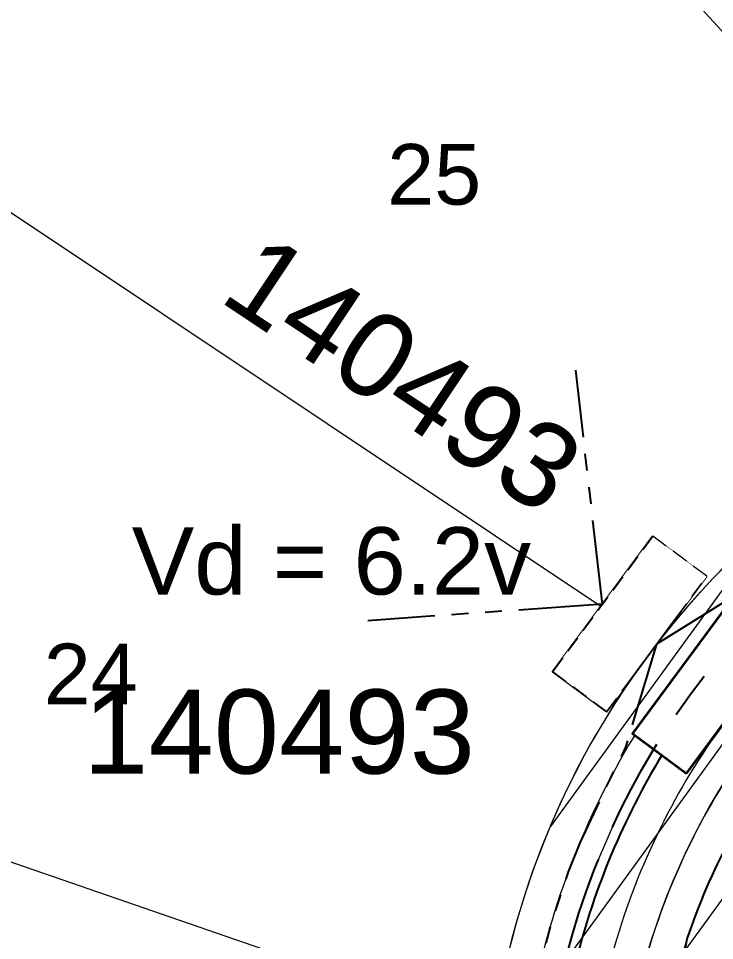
# Model space of a CAD drawing. Header units: metres. Extents: x 0 to 309348, y 0 to 6272736.
# Drawn here: x 308502.22 to 308522.93, y 6272167.01 to 6272194.42 of the extents above; entities that cross this region are included whole.
import ezdxf
from ezdxf.enums import TextEntityAlignment as Align

# ---------------------------------------------------------------- set-up
doc = ezdxf.new("R2010")
doc.units = ezdxf.units.M
for name, pattern in [('DASHED', [0.75, 0.5, -0.25]), ('IE Trench LV', [5.5, 4, -1.5]), ('PHANTOMX2', [5, 2.5, -0.5, 0.5, -0.5, 0.5, -0.5])]:
    doc.linetypes.add(name, pattern=pattern)
doc.layers.get('0').update_dxf_attribs({"color": 6})
doc.layers.add('_User Miscellaneous10', color=252, linetype='Continuous', lineweight=13, plot=False, transparency=0.85)
for name, color, linetype, lineweight in [('_User_LV_Exist', 5, 'Continuous', 35), ('Cadastre Developer_SP_NEW', 92, 'Continuous', 15), ('Cadastre Easements_SP_NEW', 52, 'DASHED', 15), ('Cadastre Roads_SP_NEW', 214, 'Continuous', 15)]:
    doc.layers.add(name, color=color, linetype=linetype, lineweight=lineweight)
for name, color, linetype in [('Mains_LV_New_T84', 2, 'Cable x'), ('Services_SP_NEW_UG', 2, 'PHANTOMX2'), ('SupportsUG_SP_LV_NEW', 2, 'Continuous'), ('Trench_SP_NEW', 2, 'Continuous')]:
    doc.layers.add(name, color=color, linetype=linetype)
doc.styles.add('iecARIAL', font='arial.ttf', dxfattribs={"height": 2})
doc.styles.get("Standard").update_dxf_attribs({"font": 'arial.ttf'})
doc.linetypes.add('Cable x', pattern='A,5,-0.25,["x",Standard,S=2,R=0,X=0,Y=-0.8],-1.5', length=6.75)

# ---------------------------------------------------------------- blocks, each defined once
blk = doc.blocks.new('*U365')
at = {"width": 0.9}
blk.add_attdef('ASSET_NUM', text='', height=2, dxfattribs=at).set_placement((4, 2), align=Align.MIDDLE_LEFT)
for tag, p, flags in [('SUBURB', (-2, 0), 1), ('STREETNAME', (-1.8, 0), 9), ('PARENT', (-1.6, 0), 9), ('NOTES', (-1.4, 0), 9), ('LOCATION', (-1.2, 0), 9), ('LEGEND', (-1, 0), 9), ('USAGE', (-0.8, 0), 9), ('SUPPORT_TYPE', (-0.6, 0), 9), ('STATE', (-0.4, 0), 9), ('OWNED_BY', (-0.2, 0), 9)]:
    blk.add_attdef(tag, p, '', height=0.2, rotation=270, dxfattribs=dict(flags=flags))
blk.add_wipeout([(1, 2.5), (1, -2.5), (-1, -2.5), (-1, 2.5)])
blk.add_lwpolyline([(-1, 2.5), (-1, -1.25), (-1, 1.25), (-1, -2.5), (1, -2.5), (1, 2.5)], close=True)

msp = doc.modelspace()

# ---------------------------------------------------------------- linework, layer by layer
at = {"layer": '_User Miscellaneous10', "ltscale": 0.5, "flags": 128}
for points in [[(308554.30633, 6272181.261), (308556.72867, 6272178.06244), (308572.14825, 6272191.61171), (308517.25693, 6272263.86591), (308501.30942, 6272251.76178), (308544.34264, 6272194.41791), (308531.58681, 6272184.75887), (308524.86472, 6272179.63317, 0.08227282), (308519.6483, 6272173.55654, 0.08842709), (308516.54851, 6272165.53609), (308512.28017, 6272138.74933), (308511.37091, 6272132.71941, 0.05948927), (308511.47537, 6272123.8281), (308525.95775, 6272044.46539), (308522.74385, 6272039.80882), (308463.01045, 6272028.84718)], [(308555.10352, 6272181.86473), (308556.87653, 6272179.52358), (308570.78867, 6272191.74826), (308517.06532, 6272262.46505), (308502.70622, 6272251.56652), (308545.74011, 6272194.22175), (308532.19183, 6272183.96265), (308525.48946, 6272178.852, 0.08203014), (308520.50332, 6272173.03795, 0.08824463), (308517.53332, 6272165.36157), (308513.26837, 6272138.59609), (308512.36292, 6272132.5915, 0.05917352), (308512.46364, 6272123.9829), (308527.01578, 6272044.23788), (308523.33164, 6272038.89999), (308463.19094, 6272027.86361)], [(308555.90071, 6272182.46846), (308557.02439, 6272180.98471), (308569.4291, 6272191.8848), (308516.8737, 6272261.06419), (308504.10301, 6272251.37127), (308547.13757, 6272194.0256), (308532.79685, 6272183.16644), (308526.11461, 6272178.07114, 0.08177148), (308521.35835, 6272172.51937, 0.08805016), (308518.51806, 6272165.18669), (308514.25657, 6272138.44286), (308513.35499, 6272132.46388, 0.05884453), (308513.45197, 6272124.13735), (308528.07381, 6272044.01037), (308523.91944, 6272037.99115), (308463.37144, 6272026.88003)], [(308556.6979, 6272183.07219), (308557.17225, 6272182.44585), (308568.06952, 6272192.02135), (308516.68209, 6272259.66334), (308505.4998, 6272251.17601), (308548.53504, 6272193.82945), (308533.40186, 6272182.37022), (308526.74017, 6272177.29059, 0.08149498), (308522.21337, 6272172.00078, 0.08784227), (308519.50275, 6272165.0114), (308515.24477, 6272138.28962), (308514.34709, 6272132.33657, 0.05850134), (308514.44036, 6272124.29146), (308529.13184, 6272043.78286), (308524.50723, 6272037.08232), (308463.55193, 6272025.89646)], [(308557.28847, 6272183.87918), (308566.70995, 6272192.15789), (308516.49047, 6272258.26248), (308506.8966, 6272250.98076), (308549.9325, 6272193.6333), (308534.00688, 6272181.57401), (308527.36619, 6272176.51039, 0.08119849), (308523.0684, 6272171.48219, 0.08761936), (308520.48737, 6272164.8357), (308516.23296, 6272138.13639), (308515.33925, 6272132.20957, 0.05814291), (308515.42882, 6272124.44519), (308530.18987, 6272043.55536), (308525.09502, 6272036.17349), (308463.73243, 6272024.91288)], [(308556.62839, 6272184.63038), (308565.35037, 6272192.29444), (308516.29885, 6272256.86163), (308508.29339, 6272250.7855), (308551.32997, 6272193.43715), (308534.6119, 6272180.77779), (308527.99269, 6272175.73056, 0.0808795), (308523.92342, 6272170.96361, 0.08737952), (308521.47191, 6272164.65954), (308517.22116, 6272137.98315), (308516.33145, 6272132.08291, 0.05776808), (308516.41735, 6272124.59853), (308531.2479, 6272043.32785), (308525.68281, 6272035.26465), (308463.91292, 6272023.9293)]]:
    msp.add_lwpolyline(points, format="xyb", dxfattribs=at)
at = {"layer": '_User Miscellaneous10', "color": 4, "ltscale": 0.5, "flags": 128}
msp.add_lwpolyline([(308555.66156, 6272182.28734), (308556.98003, 6272180.54637), (308569.83697, 6272191.84384), (308516.93119, 6272261.48445), (308503.68397, 6272251.42984), (308546.71833, 6272194.08445), (308532.61534, 6272183.4053), (308525.92702, 6272178.30536, 0.08185086), (308521.10184, 6272172.67494, 0.08810984), (308518.22265, 6272165.23919), (308513.96011, 6272138.48883), (308513.05736, 6272132.50213, 0.05894467), (308513.15546, 6272124.09105), (308527.7564, 6272044.07863), (308523.7431, 6272038.2638), (308463.31729, 6272027.1751)], format="xyb", dxfattribs=at)
at = {"layer": 'Cadastre Developer_SP_NEW'}
for p, q in [((308531.58681, 6272184.75887), (308493.59778, 6272226.53307)), ((308521.20773, 6272175.82879), (308481.86259, 6272202.07121)), ((308516.34984, 6272164.39728), (308474.19858, 6272178.9143))]:
    msp.add_line(p, q, dxfattribs=at)
msp.add_arc((308540.59641, 6272160.85116), 24.5, 126.547084, 170.977903, dxfattribs=at)
at = {"layer": 'Cadastre Roads_SP_NEW'}
msp.add_lwpolyline([(308530.79221, 6272040.26982), (308515.70352, 6272122.67849, -0.08484152), (308515.57019, 6272133.96522), (308520.34968, 6272164.06657, -0.19373123), (308528.22422, 6272177.19774), (308548.75257, 6272192.73518)], format="xyb", dxfattribs=at)
at = {"layer": 'Mains_LV_New_T84', "color": 1, "ltscale": 0.7, "flags": 128}
msp.add_lwpolyline([(308521.35801, 6272172.51881, 0.0750343), (308518.81967, 6272166.46576), (308518.81967, 6272166.46576), (308518.30469, 6272163.84762), (308516.4609, 6272152.27657), (308514.50784, 6272140.01975), (308513.57709, 6272133.93677), (308513.17425, 6272129.84674), (308513.32646, 6272126.25142), (308513.78045, 6272122.33728)], format="xyb", dxfattribs=at)
at = {"layer": 'Services_SP_NEW_UG', "flags": 128}
msp.add_lwpolyline([(308519.59371, 6272177.01028), (308518.79715, 6272183.96481)], dxfattribs=at)

# ---------------------------------------------------------------- texts
at = {"layer": 'Cadastre Developer_SP_NEW'}
for s, p in [('25', (308513.18817, 6272188.88713)), ('24', (308502.97219, 6272174.03764))]:
    msp.add_text(s, height=1.8, rotation=359.93, dxfattribs=at).set_placement(p)

# ---------------------------------------------------------------- next in the draw order: block references
at = {"layer": 'SupportsUG_SP_LV_NEW'}
ref = msp.add_blockref('*U365', (308520.3974, 6272176.41524), dxfattribs=dict(at, rotation=143.484540617145))
ref.add_attrib('ASSET_NUM', '140493', dxfattribs={"layer": '0', "height": 2.5, "rotation": 326.297502}).set_placement((308508.8262, 6272187.09814), align=Align.MIDDLE_LEFT)

# ---------------------------------------------------------------- next in the draw order: hatches: boundary and pattern name
at = {"layer": 'Cadastre Easements_SP_NEW', "ltscale": 0.7, "transparency": 33554551}
h = msp.add_hatch(dxfattribs=at)
h.set_pattern_fill('ANSI31', color=21, scale=0.85, angle=189)
h.paths.add_polyline_path([(308522.74385, 6272039.80882), (308542.90773, 6272043.50908), (308538.25243, 6272046.7217), (308524.06488, 6272124.20867), (308523.8614, 6272126.30891), (308523.87572, 6272128.40767), (308523.78325, 6272131.22959), (308528.74487, 6272162.73295), (308529.16035, 6272164.48661), (308530.30506, 6272167.02272), (308530.95785, 6272167.91363), (308532.44243, 6272169.65529), (308535.21485, 6272171.82764), (308548.70198, 6272182.03575), (308554.30633, 6272181.261), (308544.34325, 6272194.41836), (308526.00707, 6272180.53367), (308524.00395, 6272178.87727), (308522.50299, 6272177.37019), (308521.20773, 6272175.82879), (308519.83116, 6272173.85325), (308518.37172, 6272171.16201), (308517.74379, 6272169.68337), (308516.81409, 6272166.7377), (308516.34984, 6272164.39728), (308514.16253, 6272150.61303), (308511.97522, 6272136.82877), (308511.37091, 6272132.71941), (308511.16346, 6272129.45498), (308511.22206, 6272126.48779), (308511.25883, 6272124.62575), (308525.95775, 6272044.46539)])

# ---------------------------------------------------------------- next in the draw order: linework, layer by layer
at = {"layer": 'Mains_LV_New_T84', "color": 1, "ltscale": 0.7, "flags": 128}
msp.add_lwpolyline([(308527.46141, 6272160.8556), (308524.34456, 6272160.41962), (308520.7095, 6272159.87488), (308522.1126, 6272167.06397, -0.08266849), (308525.12226, 6272172.71711), (308525.12226, 6272172.71711), (308525.12226, 6272172.71711), (308525.12226, 6272172.71711), (308523.57588, 6272173.98737)], format="xyb", dxfattribs=at)
at = {"layer": 'Services_SP_NEW_UG', "flags": 128}
for points in [[(308521.20773, 6272175.82879), (308523.70554, 6272177.38025), (308532.01693, 6272183.82929), (308531.90404, 6272190.82838)], [(308519.59371, 6272177.01028), (308512.61095, 6272176.51918)], [(308521.2011, 6272175.8202), (308520.27722, 6272172.75629), (308519.82733, 6272171.84642), (308518.91499, 6272169.91573), (308518.57358, 6272169.05148), (308518.10371, 6272167.65766), (308517.78991, 6272166.51806), (308517.57494, 6272165.56943), (308517.32035, 6272164.02506), (308510.62131, 6272161.99459)]]:
    msp.add_lwpolyline(points, dxfattribs=at)

# ---------------------------------------------------------------- next in the draw order: block references
at = {"layer": '_User_LV_Exist'}
ref = msp.add_blockref('*U365', (308522.77219, 6272174.58241), dxfattribs=dict(at, rotation=143.484540617145))
ref.add_attrib('ASSET_NUM', '140493', dxfattribs={"layer": '0', "height": 2.5}).set_placement((308504.14707, 6272173.22343), align=Align.MIDDLE_LEFT)

# ---------------------------------------------------------------- next in the draw order: linework, layer by layer
at = {"layer": 'Trench_SP_NEW', "linetype": 'IE Trench LV', "ltscale": 0.7, "flags": 128}
msp.add_lwpolyline([(308513.56683, 6272121.06719, -0.07374138), (308513.05736, 6272132.50213), (308518.03485, 6272164.06066), (308518.22265, 6272165.23919, -0.11772123), (308522.61809, 6272174.8733)], format="xyb", dxfattribs=at)

# ---------------------------------------------------------------- next in the draw order: texts
at = {"layer": '_User_LV_Exist', "color": 6, "ltscale": 0.7, "insert": (308505.58684, 6272179.29702), "char_height": 2, "width": 20.6169779, "attachment_point": 1, "style": 'iecARIAL'}
msp.add_mtext('Vd = 6.2v', dxfattribs=at)

# ---------------------------------------------------------------- next in the draw order: block references
at = {"layer": 'Cadastre Easements_SP_NEW'}
ref = msp.add_blockref('*U365', (308520.40404, 6272176.42383), dxfattribs=dict(at, rotation=143.484540617145))
ref.add_attrib('ASSET_NUM', '140493', dxfattribs={"layer": '0', "height": 2.5, "rotation": 326.297502}).set_placement((308508.83284, 6272187.10673), align=Align.MIDDLE_LEFT)

doc.saveas('drawing.dxf')
